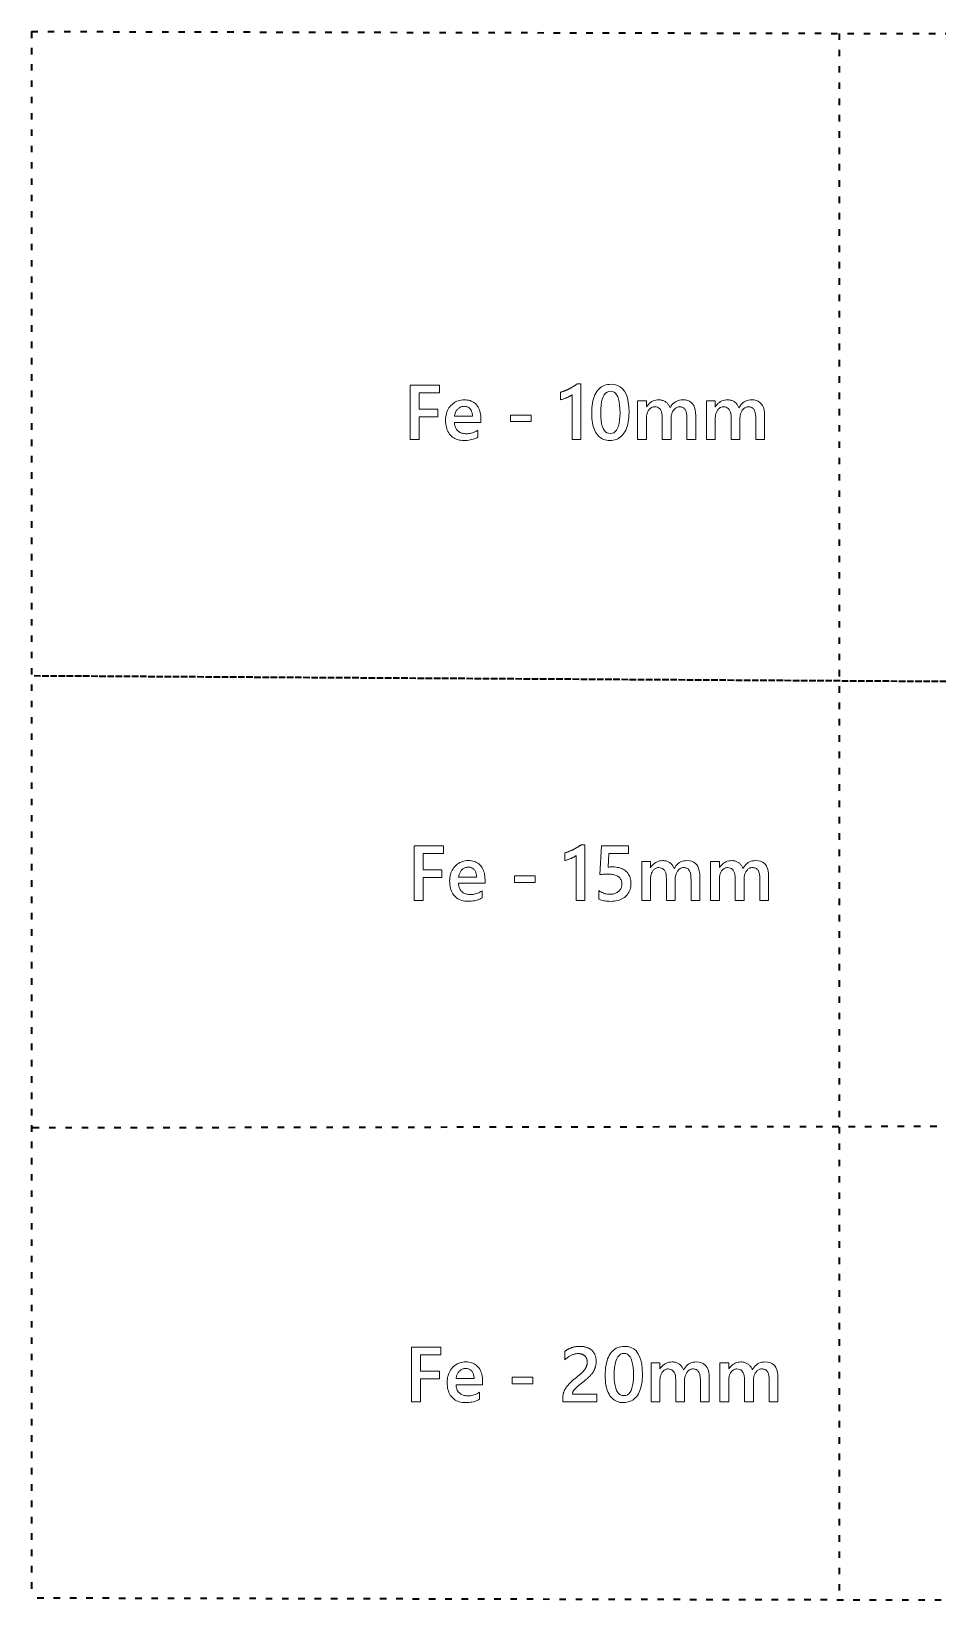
# Model space of a CAD drawing. Extents: x -2689 to 3123, y -678 to 2215.
# Drawn here: x -2689 to -1024, y -678 to 2215 of the extents above; entities that cross this region are included whole.
import ezdxf

# ---------------------------------------------------------------- set-up
doc = ezdxf.new("R2010")
doc.units = 0
doc.linetypes.add('DASHED', pattern=[15, 12, -3])
doc.linetypes.add('DASHSPACE', pattern=[30, 12, -18])

msp = doc.modelspace()

# ---------------------------------------------------------------- linework, layer by layer
at = {"color": 7, "linetype": 'DASHSPACE', "lineweight": 35}
for p, q in [((-2689.26001, 2215.209961), (3123.318115, 2201.628662)), ((-2689.26001, 2215.209961), (-2689.26001, -664.012695)), ((-1204.432129, 2211.740479), (-1204.432129, -667.482056)), ((-2686.966553, 200.659485), (3118.823975, 209.713623)), ((3123.318115, -677.593933), (-2689.26001, -664.012695))]:
    msp.add_line(p, q, dxfattribs=at)
at = {"color": 7, "linetype": 'DASHED', "lineweight": 35}
msp.add_line((-2684.563232, 1031.378906), (3114.439697, 995.162231), dxfattribs=at)
at = {"color": 5, "lineweight": 13}
for points in [[(-1939.359497, 1551.094238), (-1976.737427, 1551.094238), (-1976.737427, 1521.038452), (-1942.28833, 1521.038452), (-1942.28833, 1507.021729), (-1976.737427, 1507.021729), (-1976.737427, 1465.180664), (-1993.334351, 1465.180664), (-1993.334351, 1565.180664), (-1939.359497, 1565.180664)], [(-1679.247925, 1567.412231), (-1679.247925, 1465.180664), (-1695.426514, 1465.180664), (-1695.426514, 1547.607422), (-1696.311768, 1546.989258), (-1697.210205, 1546.389893), (-1698.12207, 1545.809326), (-1699.047119, 1545.247559), (-1699.985352, 1544.704712), (-1700.93689, 1544.180664), (-1701.901733, 1543.675415), (-1702.879761, 1543.189087), (-1703.871094, 1542.721436), (-1704.875488, 1542.272705), (-1705.901001, 1541.838623), (-1706.955078, 1541.414917), (-1708.03772, 1541.001831), (-1709.148926, 1540.599121), (-1710.288696, 1540.206787), (-1711.457153, 1539.824951), (-1712.654175, 1539.453613), (-1713.879761, 1539.092773), (-1715.133911, 1538.742432), (-1716.416748, 1538.402466), (-1716.416748, 1552.209961), (-1715.610596, 1552.476318), (-1714.810059, 1552.745483), (-1714.015015, 1553.017456), (-1713.225586, 1553.292236), (-1712.441772, 1553.569824), (-1711.663574, 1553.850098), (-1710.890869, 1554.133301), (-1710.123779, 1554.419189), (-1709.362305, 1554.707886), (-1708.606323, 1554.99939), (-1707.854248, 1555.295776), (-1707.104248, 1555.599121), (-1706.356323, 1555.909424), (-1705.610596, 1556.226685), (-1704.866821, 1556.550903), (-1704.125244, 1556.882202), (-1703.38562, 1557.220459), (-1702.648193, 1557.565552), (-1701.912842, 1557.917725), (-1701.179565, 1558.276855), (-1700.446655, 1558.643677), (-1699.712402, 1559.018921), (-1698.976685, 1559.402466), (-1698.239502, 1559.794312), (-1697.501099, 1560.19458), (-1696.76123, 1560.603271), (-1696.019897, 1561.020264), (-1695.277222, 1561.445679), (-1694.533203, 1561.879395), (-1693.78772, 1562.321533), (-1693.039063, 1562.77417), (-1692.285645, 1563.239258), (-1691.527222, 1563.716919), (-1690.763916, 1564.207153), (-1689.99585, 1564.709961), (-1689.2229, 1565.225342), (-1688.444946, 1565.753174), (-1687.662109, 1566.293579), (-1686.874512, 1566.84668), (-1686.082031, 1567.412231)], [(-1626.109863, 1463.50708), (-1629.165283, 1463.634644), (-1632.083374, 1464.017456), (-1634.864014, 1464.655518), (-1637.507324, 1465.548828), (-1640.013306, 1466.697388), (-1642.381836, 1468.101196), (-1644.613037, 1469.760132), (-1646.706787, 1471.674438), (-1648.663208, 1473.843872), (-1650.482178, 1476.268555), (-1652.14502, 1478.934448), (-1653.632813, 1481.827759), (-1654.945557, 1484.948486), (-1656.083374, 1488.296387), (-1657.046021, 1491.871704), (-1657.83374, 1495.674438), (-1658.446289, 1499.704346), (-1658.883911, 1503.96167), (-1659.146484, 1508.446411), (-1659.234009, 1513.158325), (-1659.142578, 1518.329224), (-1658.86853, 1523.242065), (-1658.411865, 1527.896851), (-1657.772339, 1532.293579), (-1656.950195, 1536.432373), (-1655.945313, 1540.31311), (-1654.75769, 1543.935913), (-1653.387451, 1547.300659), (-1651.834473, 1550.407349), (-1650.098633, 1553.255981), (-1648.190796, 1555.8396), (-1646.120972, 1558.151367), (-1643.889526, 1560.191162), (-1641.496216, 1561.958862), (-1638.941162, 1563.454712), (-1636.224243, 1564.678589), (-1633.345581, 1565.630493), (-1630.305176, 1566.310303), (-1627.102905, 1566.718262), (-1623.738892, 1566.854248), (-1617.471802, 1566.341797), (-1611.86438, 1564.804077), (-1606.916748, 1562.241333), (-1602.628662, 1558.653442), (-1599.000366, 1554.040527), (-1596.031738, 1548.402466), (-1593.722778, 1541.739258), (-1592.073608, 1534.050903), (-1591.083984, 1525.337524), (-1590.75415, 1515.599121), (-1590.84729, 1510.6427), (-1591.126587, 1505.92688), (-1591.592041, 1501.451538), (-1592.243774, 1497.216919), (-1593.081543, 1493.2229), (-1594.105713, 1489.46936), (-1595.315918, 1485.956421), (-1596.712402, 1482.684204), (-1598.294922, 1479.652466), (-1600.063843, 1476.861328), (-1602, 1474.323975), (-1604.084717, 1472.053711), (-1606.317993, 1470.050659), (-1608.699829, 1468.314575), (-1611.230225, 1466.845581), (-1613.909058, 1465.643677), (-1616.73645, 1464.708862), (-1619.712402, 1464.041138), (-1622.836914, 1463.640625)], [(-1862.929932, 1496.491699), (-1911.60498, 1496.491699), (-1911.493774, 1494.556519), (-1911.271606, 1492.712036), (-1910.938599, 1490.958252), (-1910.494751, 1489.295044), (-1909.940063, 1487.722534), (-1909.274414, 1486.240601), (-1908.497925, 1484.849365), (-1907.610596, 1483.548828), (-1906.612305, 1482.338989), (-1905.503174, 1481.219727), (-1904.295044, 1480.199463), (-1902.999634, 1479.286621), (-1901.617188, 1478.481201), (-1900.147461, 1477.783203), (-1898.590698, 1477.192505), (-1896.946655, 1476.709229), (-1895.215454, 1476.333374), (-1893.397217, 1476.064941), (-1891.491699, 1475.903809), (-1889.499023, 1475.850098), (-1887.230469, 1475.918457), (-1884.999634, 1476.123535), (-1882.806519, 1476.46521), (-1880.651001, 1476.943604), (-1878.533203, 1477.558594), (-1876.452881, 1478.310425), (-1874.4104, 1479.198853), (-1872.405518, 1480.223877), (-1870.438354, 1481.385742), (-1868.508789, 1482.684204), (-1868.508789, 1469.643677), (-1870.524048, 1468.477783), (-1872.664917, 1467.434448), (-1874.931274, 1466.514038), (-1877.323242, 1465.716187), (-1879.840698, 1465.041138), (-1882.483643, 1464.488892), (-1885.252075, 1464.059326), (-1888.146118, 1463.752441), (-1891.165649, 1463.568359), (-1894.310669, 1463.50708), (-1897.394775, 1463.604248), (-1900.342773, 1463.896118), (-1903.154785, 1464.382568), (-1905.830933, 1465.063477), (-1908.370972, 1465.939087), (-1910.775146, 1467.009155), (-1913.043213, 1468.273804), (-1915.175415, 1469.73291), (-1917.171509, 1471.386719), (-1919.031738, 1473.235107), (-1920.734375, 1475.259766), (-1922.25769, 1477.442871), (-1923.601807, 1479.78418), (-1924.766724, 1482.283813), (-1925.752441, 1484.941772), (-1926.55896, 1487.758057), (-1927.186157, 1490.732666), (-1927.634277, 1493.865479), (-1927.903076, 1497.156616), (-1927.992676, 1500.606079), (-1927.894043, 1503.877686), (-1927.598022, 1507.025879), (-1927.104614, 1510.050659), (-1926.41394, 1512.951904), (-1925.525879, 1515.729858), (-1924.44043, 1518.384277), (-1923.157593, 1520.915283), (-1921.67749, 1523.322876), (-1920, 1525.607056), (-1918.125244, 1527.767822), (-1916.103882, 1529.761963), (-1913.987061, 1531.546021), (-1911.77478, 1533.120361), (-1909.466919, 1534.484741), (-1907.063477, 1535.63916), (-1904.564575, 1536.58374), (-1901.969971, 1537.318359), (-1899.280029, 1537.84314), (-1896.494385, 1538.157959), (-1893.613281, 1538.262939), (-1890.750732, 1538.168823), (-1888.02063, 1537.886353), (-1885.422974, 1537.415649), (-1882.957764, 1536.756714), (-1880.625244, 1535.909424), (-1878.425049, 1534.873779), (-1876.357422, 1533.650024), (-1874.422241, 1532.237793), (-1872.619629, 1530.637451), (-1870.949463, 1528.848755), (-1869.425781, 1526.8927), (-1868.0625, 1524.790161), (-1866.859497, 1522.541138), (-1865.816895, 1520.145752), (-1864.934814, 1517.604004), (-1864.213013, 1514.915649), (-1863.651733, 1512.080933), (-1863.250732, 1509.099731), (-1863.010132, 1505.972168), (-1862.929932, 1502.69812)], [(-1624.505981, 1553.953369), (-1627.964111, 1553.552368), (-1631.058228, 1552.349365), (-1633.78833, 1550.344482), (-1636.154541, 1547.53772), (-1638.156616, 1543.928955), (-1639.794678, 1539.518188), (-1641.068726, 1534.305542), (-1641.97876, 1528.290894), (-1642.52478, 1521.474243), (-1642.706787, 1513.855713), (-1642.52832, 1506.727417), (-1641.992676, 1500.349365), (-1641.100098, 1494.721802), (-1639.850464, 1489.844482), (-1638.243774, 1485.717651), (-1636.280029, 1482.341064), (-1633.959229, 1479.714844), (-1631.281372, 1477.838989), (-1628.246582, 1476.713379), (-1624.854614, 1476.338257), (-1621.515747, 1476.719727), (-1618.52832, 1477.864014), (-1615.892334, 1479.771362), (-1613.607788, 1482.441528), (-1611.674683, 1485.874512), (-1610.09314, 1490.070435), (-1608.863037, 1495.029297), (-1607.984375, 1500.751099), (-1607.457153, 1507.235718), (-1607.281372, 1514.483276), (-1607.453613, 1521.982666), (-1607.970337, 1528.692505), (-1608.831543, 1534.613037), (-1610.037354, 1539.744141), (-1611.587524, 1544.085815), (-1613.482178, 1547.638184), (-1615.721436, 1550.401001), (-1618.305176, 1552.374512), (-1621.233276, 1553.558594)], [(-1468.090332, 1465.180664), (-1484.268799, 1465.180664), (-1484.268799, 1504.092773), (-1484.300537, 1506.276245), (-1484.395752, 1508.335449), (-1484.554443, 1510.27063), (-1484.776489, 1512.081665), (-1485.062012, 1513.768555), (-1485.411133, 1515.331299), (-1485.823608, 1516.769897), (-1486.299561, 1518.084473), (-1486.838867, 1519.27478), (-1487.441772, 1520.341064), (-1488.119995, 1521.295044), (-1488.885254, 1522.14856), (-1489.737793, 1522.901733), (-1490.67749, 1523.554443), (-1491.704346, 1524.106689), (-1492.818359, 1524.558594), (-1494.019531, 1524.910034), (-1495.307861, 1525.161133), (-1496.68335, 1525.311768), (-1498.146118, 1525.361938), (-1499.396118, 1525.298462), (-1500.607788, 1525.108154), (-1501.781006, 1524.790894), (-1502.916016, 1524.34668), (-1504.012573, 1523.775513), (-1505.070801, 1523.077393), (-1506.090698, 1522.252441), (-1507.072266, 1521.300659), (-1508.015381, 1520.221802), (-1508.920166, 1519.016113), (-1509.761475, 1517.721802), (-1510.514282, 1516.377319), (-1511.178467, 1514.982666), (-1511.75415, 1513.53772), (-1512.241333, 1512.042603), (-1512.639893, 1510.497314), (-1512.949829, 1508.901733), (-1513.171265, 1507.255981), (-1513.304077, 1505.560059), (-1513.348389, 1503.813843), (-1513.348389, 1465.180664), (-1529.59668, 1465.180664), (-1529.59668, 1505.417725), (-1529.737549, 1509.207153), (-1530.160034, 1512.597656), (-1530.86438, 1515.589355), (-1531.850464, 1518.182007), (-1533.118164, 1520.375977), (-1534.667725, 1522.170898), (-1536.499023, 1523.567017), (-1538.611938, 1524.564209), (-1541.006592, 1525.162476), (-1543.683105, 1525.361938), (-1544.970703, 1525.302002), (-1546.21167, 1525.12207), (-1547.405884, 1524.822266), (-1548.553345, 1524.402466), (-1549.654175, 1523.862671), (-1550.708252, 1523.203003), (-1551.715576, 1522.42334), (-1552.676147, 1521.523804), (-1553.589966, 1520.504272), (-1554.457153, 1519.364746), (-1555.258789, 1518.129761), (-1555.975952, 1516.823608), (-1556.608765, 1515.446411), (-1557.157227, 1513.997925), (-1557.621338, 1512.478394), (-1558.001099, 1510.887817), (-1558.296387, 1509.225952), (-1558.507324, 1507.493042), (-1558.633911, 1505.689087), (-1558.676147, 1503.813843), (-1558.676147, 1465.180664), (-1574.854614, 1465.180664), (-1574.854614, 1536.589355), (-1558.676147, 1536.589355), (-1558.676147, 1525.292236), (-1558.397217, 1525.292236), (-1556.778564, 1527.756714), (-1555.019165, 1529.96167), (-1553.118896, 1531.907349), (-1551.077759, 1533.593506), (-1548.895752, 1535.020264), (-1546.572876, 1536.187622), (-1544.109131, 1537.095581), (-1541.504517, 1537.744141), (-1538.759033, 1538.133301), (-1535.872803, 1538.262939), (-1534.412842, 1538.222168), (-1532.98999, 1538.099731), (-1531.604004, 1537.895752), (-1530.254883, 1537.610229), (-1528.942871, 1537.243042), (-1527.667725, 1536.794312), (-1526.429565, 1536.264038), (-1525.228394, 1535.6521), (-1524.064209, 1534.958496), (-1522.93689, 1534.183472), (-1521.863281, 1533.342041), (-1520.860229, 1532.449829), (-1519.92749, 1531.506714), (-1519.065186, 1530.512573), (-1518.273438, 1529.467651), (-1517.552002, 1528.371704), (-1516.901001, 1527.224976), (-1516.320435, 1526.027222), (-1515.810303, 1524.778687), (-1515.370605, 1523.479126), (-1513.702637, 1526.288086), (-1511.878296, 1528.80127), (-1509.897827, 1531.018921), (-1507.76123, 1532.940796), (-1505.468262, 1534.567017), (-1503.019165, 1535.897583), (-1500.41394, 1536.932373), (-1497.652344, 1537.671631), (-1494.734619, 1538.115112), (-1491.660767, 1538.262939), (-1487.182373, 1537.972168), (-1483.175415, 1537.099731), (-1479.639893, 1535.645752), (-1476.575684, 1533.610229), (-1473.98291, 1530.993042), (-1471.861572, 1527.794312), (-1470.21167, 1524.014038), (-1469.033203, 1519.6521), (-1468.32605, 1514.708496), (-1468.090332, 1509.183472)], [(-1341.591064, 1465.180664), (-1357.769531, 1465.180664), (-1357.769531, 1504.092773), (-1357.80127, 1506.276245), (-1357.896484, 1508.335449), (-1358.055176, 1510.27063), (-1358.277222, 1512.081665), (-1358.562744, 1513.768555), (-1358.911865, 1515.331299), (-1359.324219, 1516.769897), (-1359.800293, 1518.084473), (-1360.3396, 1519.27478), (-1360.942505, 1520.341064), (-1361.620605, 1521.295044), (-1362.385986, 1522.14856), (-1363.238525, 1522.901733), (-1364.178223, 1523.554443), (-1365.205078, 1524.106689), (-1366.319092, 1524.558594), (-1367.520264, 1524.910034), (-1368.808594, 1525.161133), (-1370.184082, 1525.311768), (-1371.646851, 1525.361938), (-1372.896729, 1525.298462), (-1374.108398, 1525.108154), (-1375.281738, 1524.790894), (-1376.416748, 1524.34668), (-1377.513306, 1523.775513), (-1378.571533, 1523.077393), (-1379.591309, 1522.252441), (-1380.572876, 1521.300659), (-1381.516113, 1520.221802), (-1382.420898, 1519.016113), (-1383.262207, 1517.721802), (-1384.015137, 1516.377319), (-1384.679199, 1514.982666), (-1385.254883, 1513.53772), (-1385.741943, 1512.042603), (-1386.140503, 1510.497314), (-1386.450439, 1508.901733), (-1386.671875, 1507.255981), (-1386.80481, 1505.560059), (-1386.849121, 1503.813843), (-1386.849121, 1465.180664), (-1403.09729, 1465.180664), (-1403.09729, 1505.417725), (-1403.238159, 1509.207153), (-1403.660767, 1512.597656), (-1404.36499, 1515.589355), (-1405.351074, 1518.182007), (-1406.618896, 1520.375977), (-1408.168457, 1522.170898), (-1409.999756, 1523.567017), (-1412.112671, 1524.564209), (-1414.507324, 1525.162476), (-1417.183838, 1525.361938), (-1418.471436, 1525.302002), (-1419.712402, 1525.12207), (-1420.906494, 1524.822266), (-1422.054077, 1524.402466), (-1423.154785, 1523.862671), (-1424.208984, 1523.203003), (-1425.216187, 1522.42334), (-1426.176758, 1521.523804), (-1427.090698, 1520.504272), (-1427.957764, 1519.364746), (-1428.759521, 1518.129761), (-1429.476685, 1516.823608), (-1430.109619, 1515.446411), (-1430.657959, 1513.997925), (-1431.12207, 1512.478394), (-1431.501709, 1510.887817), (-1431.797119, 1509.225952), (-1432.008057, 1507.493042), (-1432.134521, 1505.689087), (-1432.176758, 1503.813843), (-1432.176758, 1465.180664), (-1448.355347, 1465.180664), (-1448.355347, 1536.589355), (-1432.176758, 1536.589355), (-1432.176758, 1525.292236), (-1431.897949, 1525.292236), (-1430.279297, 1527.756714), (-1428.519897, 1529.96167), (-1426.619629, 1531.907349), (-1424.578491, 1533.593506), (-1422.396484, 1535.020264), (-1420.073608, 1536.187622), (-1417.609863, 1537.095581), (-1415.005249, 1537.744141), (-1412.259766, 1538.133301), (-1409.373535, 1538.262939), (-1407.913574, 1538.222168), (-1406.490601, 1538.099731), (-1405.104614, 1537.895752), (-1403.755615, 1537.610229), (-1402.443604, 1537.243042), (-1401.168457, 1536.794312), (-1399.930298, 1536.264038), (-1398.729126, 1535.6521), (-1397.564941, 1534.958496), (-1396.437622, 1534.183472), (-1395.364014, 1533.342041), (-1394.36084, 1532.449829), (-1393.428223, 1531.506714), (-1392.565918, 1530.512573), (-1391.77417, 1529.467651), (-1391.052734, 1528.371704), (-1390.401733, 1527.224976), (-1389.821167, 1526.027222), (-1389.311035, 1524.778687), (-1388.871338, 1523.479126), (-1387.203369, 1526.288086), (-1385.379028, 1528.80127), (-1383.39856, 1531.018921), (-1381.261963, 1532.940796), (-1378.968994, 1534.567017), (-1376.519897, 1535.897583), (-1373.914551, 1536.932373), (-1371.153076, 1537.671631), (-1368.235352, 1538.115112), (-1365.161377, 1538.262939), (-1360.683105, 1537.972168), (-1356.676147, 1537.099731), (-1353.140625, 1535.645752), (-1350.076416, 1533.610229), (-1347.483643, 1530.993042), (-1345.362305, 1527.794312), (-1343.712402, 1524.014038), (-1342.533813, 1519.6521), (-1341.82666, 1514.708496), (-1341.591064, 1509.183472)], [(-1878.550537, 1507.928223), (-1878.604248, 1509.632935), (-1878.737427, 1511.260132), (-1878.950195, 1512.810059), (-1879.24231, 1514.282471), (-1879.614014, 1515.67749), (-1880.065186, 1516.995117), (-1880.595947, 1518.235352), (-1881.206055, 1519.398193), (-1881.895752, 1520.483643), (-1882.664917, 1521.491699), (-1883.504517, 1522.412476), (-1884.405518, 1523.23645), (-1885.36792, 1523.963379), (-1886.391602, 1524.593506), (-1887.476685, 1525.126587), (-1888.623047, 1525.562866), (-1889.830933, 1525.9021), (-1891.100098, 1526.144409), (-1892.430664, 1526.289795), (-1893.82251, 1526.338257), (-1895.195923, 1526.287354), (-1896.526855, 1526.134644), (-1897.815186, 1525.880127), (-1899.061035, 1525.523804), (-1900.264282, 1525.065552), (-1901.425049, 1524.505615), (-1902.543213, 1523.843872), (-1903.618896, 1523.0802), (-1904.651978, 1522.214844), (-1905.642578, 1521.247559), (-1906.574585, 1520.19812), (-1907.432007, 1519.085815), (-1908.214844, 1517.910767), (-1908.922974, 1516.672974), (-1909.556519, 1515.372437), (-1910.115479, 1514.009155), (-1910.599731, 1512.583008), (-1911.009399, 1511.094238), (-1911.344482, 1509.542603), (-1911.60498, 1507.928223)], [(-1770.670532, 1498.235107), (-1808.74585, 1498.235107), (-1808.74585, 1510.15979), (-1770.670532, 1510.15979)], [(-1931.844727, 704.266724), (-1969.222656, 704.266724), (-1969.222656, 674.210938), (-1934.77356, 674.210938), (-1934.77356, 660.194214), (-1969.222656, 660.194214), (-1969.222656, 618.35321), (-1985.81958, 618.35321), (-1985.81958, 718.35321), (-1931.844727, 718.35321)], [(-1671.733154, 720.584717), (-1671.733154, 618.35321), (-1687.911621, 618.35321), (-1687.911621, 700.779968), (-1688.796997, 700.161804), (-1689.695557, 699.562439), (-1690.6073, 698.981873), (-1691.532349, 698.420166), (-1692.470581, 697.877258), (-1693.422119, 697.35321), (-1694.386963, 696.847961), (-1695.36499, 696.361572), (-1696.356201, 695.893982), (-1697.36084, 695.445251), (-1698.38623, 695.011169), (-1699.440186, 694.587524), (-1700.522949, 694.174316), (-1701.634155, 693.771606), (-1702.773926, 693.379333), (-1703.942383, 692.997559), (-1705.139404, 692.626221), (-1706.36499, 692.26532), (-1707.619141, 691.914917), (-1708.901855, 691.574951), (-1708.901855, 705.382507), (-1708.095703, 705.648865), (-1707.295166, 705.918091), (-1706.500244, 706.190002), (-1705.710815, 706.464783), (-1704.927002, 706.74231), (-1704.148804, 707.022644), (-1703.376099, 707.305786), (-1702.609009, 707.591675), (-1701.847534, 707.880432), (-1701.091553, 708.171875), (-1700.339478, 708.468262), (-1699.589478, 708.771606), (-1698.841553, 709.081909), (-1698.095825, 709.399231), (-1697.352051, 709.723511), (-1696.610474, 710.054749), (-1695.87085, 710.392944), (-1695.133423, 710.738159), (-1694.398071, 711.090332), (-1693.664795, 711.449463), (-1692.931885, 711.816223), (-1692.197632, 712.191406), (-1691.461914, 712.574951), (-1690.724854, 712.966858), (-1689.986328, 713.367188), (-1689.24646, 713.775818), (-1688.505127, 714.19281), (-1687.762451, 714.618164), (-1687.018311, 715.051941), (-1686.272949, 715.49408), (-1685.524292, 715.946655), (-1684.770752, 716.411804), (-1684.012451, 716.889465), (-1683.249268, 717.3797), (-1682.481079, 717.882507), (-1681.708008, 718.397827), (-1680.930176, 718.92572), (-1680.147461, 719.466187), (-1679.359741, 720.019165), (-1678.567139, 720.584717)], [(-1646.349609, 620.65448), (-1646.349609, 636.205383), (-1644.380249, 634.946655), (-1642.405396, 633.820435), (-1640.424927, 632.826721), (-1638.438843, 631.965454), (-1636.447266, 631.236755), (-1634.449951, 630.640503), (-1632.447266, 630.176758), (-1630.438843, 629.84552), (-1628.424927, 629.64679), (-1626.405396, 629.580566), (-1624.408936, 629.632507), (-1622.491943, 629.78833), (-1620.654419, 630.048096), (-1618.896362, 630.411804), (-1617.217773, 630.879333), (-1615.618774, 631.450867), (-1614.099243, 632.126221), (-1612.65918, 632.905518), (-1611.298706, 633.788696), (-1610.0177, 634.775818), (-1608.838379, 635.849365), (-1607.783325, 636.992004), (-1606.852417, 638.203613), (-1606.045532, 639.484314), (-1605.362793, 640.834045), (-1604.804321, 642.252808), (-1604.369873, 643.740601), (-1604.05957, 645.297424), (-1603.873291, 646.923279), (-1603.811279, 648.618225), (-1603.87439, 650.282104), (-1604.063721, 651.870667), (-1604.379272, 653.383911), (-1604.821045, 654.821838), (-1605.389038, 656.184448), (-1606.083252, 657.471741), (-1606.903687, 658.683777), (-1607.850342, 659.820435), (-1608.923218, 660.881775), (-1610.122314, 661.867859), (-1611.439209, 662.76886), (-1612.865601, 663.574951), (-1614.401611, 664.286255), (-1616.046997, 664.90271), (-1617.80188, 665.424316), (-1619.66626, 665.851135), (-1621.640137, 666.183044), (-1623.723389, 666.420166), (-1625.91626, 666.562439), (-1628.218506, 666.609863), (-1629.110474, 666.60144), (-1630.168335, 666.576355), (-1631.39209, 666.534546), (-1632.781982, 666.475952), (-1634.337769, 666.400635), (-1636.05957, 666.308594), (-1637.947266, 666.199768), (-1640.000977, 666.07428), (-1642.220581, 665.932007), (-1644.606201, 665.77301), (-1641.049805, 718.35321), (-1591.816895, 718.35321), (-1591.816895, 704.545654), (-1627.590942, 704.545654), (-1629.264526, 679.510803), (-1628.311279, 679.563782), (-1627.376099, 679.611206), (-1626.459106, 679.653076), (-1625.560181, 679.689331), (-1624.679443, 679.720032), (-1623.816895, 679.745117), (-1622.972412, 679.764648), (-1622.145996, 679.778564), (-1621.337769, 679.786987), (-1620.547607, 679.789734), (-1617.439941, 679.70813), (-1614.476563, 679.463379), (-1611.657471, 679.05542), (-1608.982788, 678.484314), (-1606.452515, 677.75), (-1604.066528, 676.852539), (-1601.824829, 675.79187), (-1599.727539, 674.567993), (-1597.774658, 673.180969), (-1595.966064, 671.630737), (-1594.316406, 669.938965), (-1592.840576, 668.127258), (-1591.538208, 666.195618), (-1590.409546, 664.143982), (-1589.45459, 661.972473), (-1588.673218, 659.680969), (-1588.06543, 657.269531), (-1587.631348, 654.738159), (-1587.37085, 652.086792), (-1587.284058, 649.315552), (-1587.383423, 646.403748), (-1587.681641, 643.609863), (-1588.178467, 640.933777), (-1588.874023, 638.375549), (-1589.768311, 635.93512), (-1590.86145, 633.61261), (-1592.15332, 631.407959), (-1593.643921, 629.321106), (-1595.333252, 627.352173), (-1597.221313, 625.501038), (-1599.282959, 623.798462), (-1601.493286, 622.275085), (-1603.852051, 620.930969), (-1606.359375, 619.766052), (-1609.015259, 618.780334), (-1611.81958, 617.973877), (-1614.772583, 617.346558), (-1617.874023, 616.89856), (-1621.124023, 616.6297), (-1624.522583, 616.5401), (-1627.376831, 616.581238), (-1630.081787, 616.704651), (-1632.637695, 616.9104), (-1635.044189, 617.198425), (-1637.301514, 617.568665), (-1639.409546, 618.021301), (-1641.368408, 618.556152), (-1643.178101, 619.173279), (-1644.838501, 619.872742)], [(-1855.415161, 649.664246), (-1904.09021, 649.664246), (-1903.979004, 647.729065), (-1903.756836, 645.884583), (-1903.423828, 644.130737), (-1902.97998, 642.46759), (-1902.425293, 640.89502), (-1901.759644, 639.413208), (-1900.983154, 638.021973), (-1900.095825, 636.721436), (-1899.097534, 635.511536), (-1897.988403, 634.392273), (-1896.780273, 633.372009), (-1895.484863, 632.459229), (-1894.102417, 631.653748), (-1892.63269, 630.95575), (-1891.075928, 630.365051), (-1889.431885, 629.881775), (-1887.700684, 629.50592), (-1885.882446, 629.237427), (-1883.976929, 629.076355), (-1881.984253, 629.022644), (-1879.715698, 629.091003), (-1877.484863, 629.296021), (-1875.291748, 629.637756), (-1873.13623, 630.116089), (-1871.018311, 630.731201), (-1868.938232, 631.48291), (-1866.89563, 632.371338), (-1864.890747, 633.396423), (-1862.923584, 634.558228), (-1860.993896, 635.856689), (-1860.993896, 622.816223), (-1863.009277, 621.650269), (-1865.150146, 620.607056), (-1867.416504, 619.686523), (-1869.808472, 618.888794), (-1872.325928, 618.213745), (-1874.968872, 617.661438), (-1877.737305, 617.231873), (-1880.631348, 616.925049), (-1883.650879, 616.740967), (-1886.795898, 616.679565), (-1889.879883, 616.776855), (-1892.828003, 617.068665), (-1895.640015, 617.555115), (-1898.316162, 618.236084), (-1900.856201, 619.111572), (-1903.260376, 620.181641), (-1905.528442, 621.446289), (-1907.660645, 622.905518), (-1909.656738, 624.559265), (-1911.516968, 626.407593), (-1913.219604, 628.432373), (-1914.74292, 630.615417), (-1916.087036, 632.956787), (-1917.251953, 635.456421), (-1918.237671, 638.11438), (-1919.044189, 640.930603), (-1919.671387, 643.905151), (-1920.119507, 647.038025), (-1920.388306, 650.329163), (-1920.477905, 653.778564), (-1920.379272, 657.050232), (-1920.083252, 660.198425), (-1919.589844, 663.223145), (-1918.89917, 666.124512), (-1918.010986, 668.902344), (-1916.925659, 671.556824), (-1915.642822, 674.087891), (-1914.16272, 676.495483), (-1912.485229, 678.779663), (-1910.610474, 680.940369), (-1908.589111, 682.934448), (-1906.472412, 684.718628), (-1904.26001, 686.292908), (-1901.952148, 687.657227), (-1899.548706, 688.811707), (-1897.049805, 689.756287), (-1894.455322, 690.490967), (-1891.765259, 691.015686), (-1888.979614, 691.330566), (-1886.098511, 691.435486), (-1883.235962, 691.34137), (-1880.505859, 691.058899), (-1877.908203, 690.588196), (-1875.443115, 689.929199), (-1873.110474, 689.081909), (-1870.910278, 688.046387), (-1868.842651, 686.82251), (-1866.907471, 685.4104), (-1865.104858, 683.809998), (-1863.434692, 682.02124), (-1861.911011, 680.065186), (-1860.547607, 677.962708), (-1859.344727, 675.713745), (-1858.302246, 673.318359), (-1857.420044, 670.776489), (-1856.698242, 668.088196), (-1856.136963, 665.253479), (-1855.735962, 662.272339), (-1855.495361, 659.144714), (-1855.415161, 655.870667)], [(-1871.035767, 661.100769), (-1871.089478, 662.80542), (-1871.222656, 664.432739), (-1871.435425, 665.982544), (-1871.727539, 667.455017), (-1872.099243, 668.850098), (-1872.550415, 670.167725), (-1873.081177, 671.407959), (-1873.691284, 672.570801), (-1874.380981, 673.656189), (-1875.150146, 674.664246), (-1875.989746, 675.585083), (-1876.890747, 676.408997), (-1877.853149, 677.135986), (-1878.876831, 677.766052), (-1879.961914, 678.299194), (-1881.108276, 678.735352), (-1882.316162, 679.074646), (-1883.585327, 679.316956), (-1884.915894, 679.462341), (-1886.307739, 679.510803), (-1887.681152, 679.4599), (-1889.012085, 679.30719), (-1890.300415, 679.052673), (-1891.546265, 678.696289), (-1892.749512, 678.238159), (-1893.910278, 677.678162), (-1895.028442, 677.016357), (-1896.104126, 676.252808), (-1897.137207, 675.38739), (-1898.127808, 674.420166), (-1899.059814, 673.370667), (-1899.917236, 672.258362), (-1900.700073, 671.083313), (-1901.408203, 669.84552), (-1902.041748, 668.544983), (-1902.600708, 667.181641), (-1903.084961, 665.755554), (-1903.494629, 664.266724), (-1903.829712, 662.715149), (-1904.09021, 661.100769)], [(-1460.575562, 618.35321), (-1476.75415, 618.35321), (-1476.75415, 657.26532), (-1476.785889, 659.44873), (-1476.880981, 661.507996), (-1477.039551, 663.443176), (-1477.261719, 665.254211), (-1477.547363, 666.941101), (-1477.896362, 668.503845), (-1478.308838, 669.942444), (-1478.78479, 671.256958), (-1479.324219, 672.447327), (-1479.927002, 673.513611), (-1480.605225, 674.46759), (-1481.370605, 675.321106), (-1482.223022, 676.07428), (-1483.16272, 676.72699), (-1484.189575, 677.279297), (-1485.303589, 677.731201), (-1486.504761, 678.082642), (-1487.793091, 678.333679), (-1489.168701, 678.484314), (-1490.631348, 678.534546), (-1491.881348, 678.471069), (-1493.093018, 678.280701), (-1494.266357, 677.963379), (-1495.401245, 677.519165), (-1496.497803, 676.948059), (-1497.55603, 676.25), (-1498.575928, 675.425049), (-1499.557373, 674.473145), (-1500.50061, 673.394348), (-1501.405396, 672.18866), (-1502.246826, 670.894348), (-1502.999512, 669.549866), (-1503.663818, 668.155151), (-1504.239502, 666.710266), (-1504.726563, 665.215149), (-1505.125, 663.6698), (-1505.435059, 662.07428), (-1505.656494, 660.428528), (-1505.789307, 658.732544), (-1505.833618, 656.986389), (-1505.833618, 618.35321), (-1522.081787, 618.35321), (-1522.081787, 658.590332), (-1522.222656, 662.3797), (-1522.645264, 665.770203), (-1523.349609, 668.761841), (-1524.335693, 671.354614), (-1525.603516, 673.548462), (-1527.152954, 675.343445), (-1528.984131, 676.739563), (-1531.097168, 677.736755), (-1533.491943, 678.335083), (-1536.168335, 678.534546), (-1537.455933, 678.474548), (-1538.696899, 678.294617), (-1539.891113, 677.994751), (-1541.038574, 677.574951), (-1542.139404, 677.035217), (-1543.193359, 676.375549), (-1544.200684, 675.595886), (-1545.161377, 674.696289), (-1546.075195, 673.676758), (-1546.942383, 672.537292), (-1547.744019, 671.302307), (-1548.461182, 669.996155), (-1549.093994, 668.618896), (-1549.642578, 667.170532), (-1550.106567, 665.651001), (-1550.486328, 664.060303), (-1550.781616, 662.39856), (-1550.992554, 660.665649), (-1551.119141, 658.861572), (-1551.161377, 656.986389), (-1551.161377, 618.35321), (-1567.339844, 618.35321), (-1567.339844, 689.761841), (-1551.161377, 689.761841), (-1551.161377, 678.464783), (-1550.882324, 678.464783), (-1549.263916, 680.929199), (-1547.504395, 683.134216), (-1545.604126, 685.079834), (-1543.562988, 686.766052), (-1541.380981, 688.19281), (-1539.058105, 689.360168), (-1536.59436, 690.268127), (-1533.989746, 690.916687), (-1531.244385, 691.305786), (-1528.358032, 691.435486), (-1526.898071, 691.394714), (-1525.475098, 691.272339), (-1524.089111, 691.068359), (-1522.740112, 690.782776), (-1521.428101, 690.415649), (-1520.152954, 689.966858), (-1518.914795, 689.436523), (-1517.713623, 688.824585), (-1516.549438, 688.131104), (-1515.422119, 687.356018), (-1514.348633, 686.514648), (-1513.345459, 685.622375), (-1512.41272, 684.679199), (-1511.550415, 683.685181), (-1510.758545, 682.640137), (-1510.037231, 681.544312), (-1509.38623, 680.397461), (-1508.805664, 679.199768), (-1508.295654, 677.951172), (-1507.855957, 676.651672), (-1506.187866, 679.460571), (-1504.363525, 681.973877), (-1502.383057, 684.191406), (-1500.246338, 686.113342), (-1497.953491, 687.739563), (-1495.504395, 689.070068), (-1492.89917, 690.10498), (-1490.137695, 690.844116), (-1487.219971, 691.287659), (-1484.145996, 691.435486), (-1479.667603, 691.144714), (-1475.660645, 690.272339), (-1472.125, 688.818359), (-1469.060913, 686.782776), (-1466.468262, 684.165649), (-1464.346924, 680.966858), (-1462.696899, 677.186523), (-1461.518311, 672.824646), (-1460.811279, 667.881104), (-1460.575562, 662.356018)], [(-1334.076172, 618.35321), (-1350.254761, 618.35321), (-1350.254761, 657.26532), (-1350.286499, 659.44873), (-1350.381714, 661.507996), (-1350.540283, 663.443176), (-1350.762451, 665.254211), (-1351.048096, 666.941101), (-1351.396973, 668.503845), (-1351.80957, 669.942444), (-1352.2854, 671.256958), (-1352.824951, 672.447327), (-1353.427734, 673.513611), (-1354.105957, 674.46759), (-1354.871338, 675.321106), (-1355.723755, 676.07428), (-1356.663452, 676.72699), (-1357.690308, 677.279297), (-1358.804199, 677.731201), (-1360.005493, 678.082642), (-1361.293823, 678.333679), (-1362.669434, 678.484314), (-1364.13208, 678.534546), (-1365.38208, 678.471069), (-1366.59375, 678.280701), (-1367.766968, 677.963379), (-1368.901978, 677.519165), (-1369.998535, 676.948059), (-1371.056641, 676.25), (-1372.07666, 675.425049), (-1373.058105, 674.473145), (-1374.001343, 673.394348), (-1374.906128, 672.18866), (-1375.747437, 670.894348), (-1376.500244, 669.549866), (-1377.164551, 668.155151), (-1377.740112, 666.710266), (-1378.227295, 665.215149), (-1378.625732, 663.6698), (-1378.935791, 662.07428), (-1379.157227, 660.428528), (-1379.290039, 658.732544), (-1379.334229, 656.986389), (-1379.334229, 618.35321), (-1395.58252, 618.35321), (-1395.58252, 658.590332), (-1395.723389, 662.3797), (-1396.145996, 665.770203), (-1396.850342, 668.761841), (-1397.836426, 671.354614), (-1399.104126, 673.548462), (-1400.653564, 675.343445), (-1402.484863, 676.739563), (-1404.5979, 677.736755), (-1406.992676, 678.335083), (-1409.668945, 678.534546), (-1410.956665, 678.474548), (-1412.19751, 678.294617), (-1413.391846, 677.994751), (-1414.539307, 677.574951), (-1415.640137, 677.035217), (-1416.694092, 676.375549), (-1417.701416, 675.595886), (-1418.662109, 674.696289), (-1419.575928, 673.676758), (-1420.443115, 672.537292), (-1421.244629, 671.302307), (-1421.961914, 669.996155), (-1422.594727, 668.618896), (-1423.143188, 667.170532), (-1423.6073, 665.651001), (-1423.987061, 664.060303), (-1424.282227, 662.39856), (-1424.493286, 660.665649), (-1424.619873, 658.861572), (-1424.662109, 656.986389), (-1424.662109, 618.35321), (-1440.840576, 618.35321), (-1440.840576, 689.761841), (-1424.662109, 689.761841), (-1424.662109, 678.464783), (-1424.383057, 678.464783), (-1422.764526, 680.929199), (-1421.005127, 683.134216), (-1419.104736, 685.079834), (-1417.063721, 686.766052), (-1414.881714, 688.19281), (-1412.558838, 689.360168), (-1410.095093, 690.268127), (-1407.490479, 690.916687), (-1404.744995, 691.305786), (-1401.858643, 691.435486), (-1400.398804, 691.394714), (-1398.97583, 691.272339), (-1397.589844, 691.068359), (-1396.240845, 690.782776), (-1394.928711, 690.415649), (-1393.653687, 689.966858), (-1392.415527, 689.436523), (-1391.214355, 688.824585), (-1390.050049, 688.131104), (-1388.922852, 687.356018), (-1387.849365, 686.514648), (-1386.846191, 685.622375), (-1385.91333, 684.679199), (-1385.05127, 683.685181), (-1384.259277, 682.640137), (-1383.537842, 681.544312), (-1382.886963, 680.397461), (-1382.306396, 679.199768), (-1381.796265, 677.951172), (-1381.356567, 676.651672), (-1379.688477, 679.460571), (-1377.864258, 681.973877), (-1375.883789, 684.191406), (-1373.74707, 686.113342), (-1371.454224, 687.739563), (-1369.005127, 689.070068), (-1366.39978, 690.10498), (-1363.638306, 690.844116), (-1360.720703, 691.287659), (-1357.646729, 691.435486), (-1353.168335, 691.144714), (-1349.161377, 690.272339), (-1345.625732, 688.818359), (-1342.561523, 686.782776), (-1339.968872, 684.165649), (-1337.847534, 680.966858), (-1336.19751, 677.186523), (-1335.019043, 672.824646), (-1334.312012, 667.881104), (-1334.076172, 662.356018)], [(-1763.155762, 651.407593), (-1801.231079, 651.407593), (-1801.231079, 663.332275), (-1763.155762, 663.332275)], [(-1649.623779, -303.02478), (-1712.385254, -303.02478), (-1712.385254, -295.28418), (-1712.37207, -294.341736), (-1712.332275, -293.411102), (-1712.265991, -292.49234), (-1712.17334, -291.585449), (-1712.054077, -290.690399), (-1711.908325, -289.80722), (-1711.736084, -288.935883), (-1711.537354, -288.076385), (-1711.312012, -287.22876), (-1711.060303, -286.392975), (-1710.786255, -285.568024), (-1710.494019, -284.752808), (-1710.183716, -283.947388), (-1709.855347, -283.151703), (-1709.508667, -282.365784), (-1709.144043, -281.58963), (-1708.761108, -280.823242), (-1708.360107, -280.06662), (-1707.94104, -279.319763), (-1707.503784, -278.582672), (-1707.049805, -277.854614), (-1706.580566, -277.134949), (-1706.095947, -276.423676), (-1705.595947, -275.720734), (-1705.080566, -275.026184), (-1704.549805, -274.339996), (-1704.003906, -273.66217), (-1703.442383, -272.992706), (-1702.865723, -272.331604), (-1702.273682, -271.678894), (-1701.6698, -271.03244), (-1701.057495, -270.390198), (-1700.43689, -269.752106), (-1699.807861, -269.118225), (-1699.170532, -268.488525), (-1698.52478, -267.863007), (-1697.870605, -267.241669), (-1697.20813, -266.624512), (-1696.537354, -266.011536), (-1695.858154, -265.40274), (-1695.17334, -264.798157), (-1694.485718, -264.197723), (-1693.795288, -263.601501), (-1693.102173, -263.00943), (-1692.40625, -262.42157), (-1691.70752, -261.837891), (-1691.005859, -261.258392), (-1690.301514, -260.683075), (-1689.594482, -260.111938), (-1688.884521, -259.545013), (-1688.174683, -258.979797), (-1687.467529, -258.41391), (-1686.763184, -257.84729), (-1686.061768, -257.280029), (-1685.363037, -256.712036), (-1684.666992, -256.143341), (-1683.973877, -255.573944), (-1683.283447, -255.00386), (-1682.595825, -254.433075), (-1681.911133, -253.861603), (-1681.275146, -253.31871), (-1680.650269, -252.777924), (-1680.036621, -252.239212), (-1679.434082, -251.702606), (-1678.842773, -251.168091), (-1678.262573, -250.635651), (-1677.693481, -250.105331), (-1677.13562, -249.577087), (-1676.588867, -249.050934), (-1676.053345, -248.526871), (-1675.531006, -248.002121), (-1675.024048, -247.473877), (-1674.532471, -246.942139), (-1674.056152, -246.406921), (-1673.595215, -245.868225), (-1673.149536, -245.326035), (-1672.719238, -244.780365), (-1672.304443, -244.231201), (-1671.904785, -243.678543), (-1671.520508, -243.122406), (-1671.152344, -242.561401), (-1670.800903, -241.994095), (-1670.466187, -241.420532), (-1670.148193, -240.840683), (-1669.846924, -240.254562), (-1669.562378, -239.662155), (-1669.294678, -239.063477), (-1669.043579, -238.458527), (-1668.809326, -237.847305), (-1668.591675, -237.229797), (-1668.392944, -236.603943), (-1668.215088, -235.96759), (-1668.058228, -235.320801), (-1667.922241, -234.663559), (-1667.807129, -233.99585), (-1667.713013, -233.317673), (-1667.639893, -232.629028), (-1667.587524, -231.929932), (-1667.556152, -231.220383), (-1667.545654, -230.500366), (-1667.557861, -229.715515), (-1667.594482, -228.950867), (-1667.655518, -228.206451), (-1667.740967, -227.482239), (-1667.85083, -226.778259), (-1667.984985, -226.094513), (-1668.143677, -225.431), (-1668.32666, -224.787689), (-1668.53418, -224.164612), (-1668.765991, -223.561737), (-1669.019897, -222.97876), (-1669.293213, -222.415298), (-1669.58606, -221.871368), (-1669.89856, -221.346954), (-1670.230469, -220.842072), (-1670.581909, -220.35672), (-1670.952881, -219.8909), (-1671.343506, -219.44458), (-1671.753418, -219.017807), (-1672.183105, -218.610565), (-1672.630371, -218.222839), (-1673.09375, -217.85463), (-1673.573242, -217.505951), (-1674.068726, -217.176819), (-1674.5802, -216.867188), (-1675.107666, -216.577087), (-1675.651367, -216.306519), (-1676.210938, -216.055466), (-1676.786621, -215.823944), (-1677.378296, -215.611954), (-1677.983643, -215.41983), (-1678.600098, -215.247925), (-1679.227661, -215.096252), (-1679.866455, -214.964813), (-1680.516357, -214.853577), (-1681.17749, -214.762573), (-1681.849731, -214.691803), (-1682.533081, -214.641235), (-1683.227661, -214.610901), (-1683.93335, -214.6008), (-1685.162842, -214.629395), (-1686.396484, -214.715149), (-1687.634277, -214.858124), (-1688.876221, -215.058258), (-1690.122314, -215.315582), (-1691.372803, -215.630081), (-1692.627197, -216.00177), (-1693.885986, -216.430634), (-1695.148926, -216.916687), (-1696.416016, -217.45993), (-1697.680176, -218.060349), (-1698.934814, -218.717957), (-1700.179565, -219.432739), (-1701.414551, -220.204697), (-1702.639771, -221.033844), (-1703.855347, -221.920166), (-1705.061035, -222.863693), (-1706.256958, -223.86438), (-1707.443115, -224.922272), (-1708.619629, -226.037323), (-1708.619629, -210.48642), (-1708.005249, -210.032104), (-1707.389404, -209.58963), (-1706.772217, -209.159027), (-1706.153809, -208.740265), (-1705.533813, -208.333359), (-1704.912476, -207.938309), (-1704.289795, -207.555115), (-1703.665649, -207.183777), (-1703.040039, -206.824295), (-1702.413208, -206.476654), (-1701.783447, -206.140533), (-1701.149536, -205.815582), (-1700.511475, -205.50177), (-1699.869263, -205.199112), (-1699.222778, -204.907623), (-1698.572144, -204.627289), (-1697.917358, -204.358124), (-1697.258301, -204.100098), (-1696.595215, -203.853241), (-1695.927856, -203.617523), (-1695.254883, -203.393341), (-1694.574951, -203.180984), (-1693.888062, -202.980499), (-1693.194214, -202.79187), (-1692.493408, -202.615082), (-1691.785522, -202.450165), (-1691.070801, -202.297089), (-1690.348999, -202.155884), (-1689.620239, -202.02652), (-1688.884521, -201.909027), (-1688.140503, -201.803024), (-1687.386719, -201.708191), (-1686.623047, -201.624512), (-1685.849731, -201.551971), (-1685.06665, -201.490616), (-1684.273682, -201.440399), (-1683.471069, -201.401352), (-1682.658691, -201.373444), (-1681.836426, -201.35672), (-1681.004517, -201.351135), (-1679.664185, -201.368927), (-1678.348999, -201.422272), (-1677.058838, -201.511185), (-1675.793945, -201.635651), (-1674.554077, -201.7957), (-1673.339233, -201.991302), (-1672.149536, -202.222488), (-1670.984985, -202.489212), (-1669.845459, -202.791519), (-1668.731201, -203.129395), (-1667.645386, -203.50177), (-1666.591675, -203.907623), (-1665.570068, -204.346954), (-1664.580566, -204.819763), (-1663.623047, -205.326035), (-1662.697754, -205.865784), (-1661.804443, -206.438995), (-1660.943115, -207.045715), (-1660.114014, -207.685867), (-1659.316895, -208.359512), (-1658.553711, -209.066971), (-1657.82605, -209.808609), (-1657.133911, -210.584412), (-1656.477295, -211.394379), (-1655.856323, -212.238525), (-1655.270874, -213.116821), (-1654.721069, -214.029327), (-1654.206787, -214.975967), (-1653.728027, -215.956787), (-1653.284912, -216.971786), (-1652.880737, -218.019196), (-1652.519165, -219.097321), (-1652.200195, -220.206085), (-1651.923584, -221.345566), (-1651.689697, -222.515717), (-1651.498291, -223.716553), (-1651.349365, -224.948074), (-1651.243042, -226.210266), (-1651.179199, -227.503174), (-1651.157959, -228.826736), (-1651.172852, -230.027924), (-1651.217896, -231.204697), (-1651.292847, -232.357071), (-1651.397827, -233.485031), (-1651.532715, -234.588593), (-1651.697754, -235.66774), (-1651.892578, -236.722473), (-1652.117432, -237.752808), (-1652.372314, -238.758743), (-1652.657227, -239.740265), (-1652.969727, -240.702957), (-1653.307129, -241.652405), (-1653.6698, -242.588593), (-1654.057495, -243.511536), (-1654.470337, -244.421234), (-1654.908203, -245.317673), (-1655.371338, -246.200867), (-1655.859497, -247.070801), (-1656.372681, -247.92749), (-1656.911133, -248.77095), (-1657.473511, -249.603577), (-1658.05896, -250.427856), (-1658.667358, -251.243744), (-1659.298828, -252.051285), (-1659.953247, -252.850449), (-1660.630737, -253.641235), (-1661.331177, -254.42366), (-1662.054688, -255.197723), (-1662.80127, -255.963409), (-1663.570801, -256.720734), (-1664.36084, -257.475952), (-1665.169067, -258.235382), (-1665.995483, -258.998962), (-1666.839966, -259.766754), (-1667.702637, -260.538727), (-1668.583252, -261.31488), (-1669.482178, -262.095215), (-1670.39917, -262.87973), (-1671.334351, -263.668427), (-1672.287598, -264.461334), (-1673.096191, -265.115082), (-1673.904053, -265.765381), (-1674.711304, -266.41217), (-1675.517822, -267.055481), (-1676.323608, -267.695282), (-1677.128662, -268.331604), (-1677.933105, -268.964478), (-1678.736816, -269.593811), (-1679.539795, -270.219696), (-1680.342041, -270.842072), (-1681.135986, -271.461334), (-1681.913818, -272.077789), (-1682.675781, -272.691437), (-1683.421509, -273.302338), (-1684.151367, -273.9104), (-1684.86499, -274.515717), (-1685.562744, -275.118225), (-1686.244385, -275.717957), (-1686.910034, -276.31488), (-1687.55957, -276.909027), (-1688.188965, -277.50177), (-1688.793945, -278.094513), (-1689.374512, -278.687256), (-1689.930664, -279.279999), (-1690.462402, -279.872772), (-1690.969727, -280.465515), (-1691.452637, -281.058258), (-1691.911133, -281.651001), (-1692.345215, -282.243744), (-1692.754883, -282.836487), (-1693.132446, -283.429596), (-1693.470337, -284.023376), (-1693.768555, -284.617889), (-1694.026855, -285.213074), (-1694.245483, -285.80896), (-1694.424316, -286.405518), (-1694.563477, -287.002808), (-1694.662842, -287.6008), (-1694.722412, -288.199463), (-1694.74231, -288.798828), (-1694.74231, -289.147522), (-1649.623779, -289.147522)], [(-1601.367188, -304.698425), (-1604.422607, -304.570801), (-1607.340698, -304.187958), (-1610.121338, -303.549896), (-1612.764648, -302.656586), (-1615.270508, -301.508057), (-1617.63916, -300.104279), (-1619.870239, -298.445282), (-1621.964111, -296.531067), (-1623.920532, -294.361603), (-1625.739502, -291.93692), (-1627.402344, -289.270935), (-1628.890137, -286.377625), (-1630.202881, -283.256989), (-1631.340576, -279.909027), (-1632.303345, -276.33371), (-1633.091064, -272.531067), (-1633.703613, -268.501068), (-1634.141235, -264.243744), (-1634.403809, -259.759094), (-1634.491211, -255.047089), (-1634.399902, -249.876251), (-1634.125854, -244.963409), (-1633.669067, -240.308609), (-1633.029663, -235.911804), (-1632.20752, -231.773041), (-1631.202637, -227.892273), (-1630.015015, -224.269562), (-1628.644775, -220.904846), (-1627.091675, -217.798141), (-1625.355957, -214.949463), (-1623.447998, -212.365784), (-1621.378296, -210.054077), (-1619.146729, -208.014328), (-1616.753418, -206.246536), (-1614.198364, -204.750732), (-1611.481445, -203.526871), (-1608.602783, -202.574997), (-1605.562378, -201.895081), (-1602.360229, -201.487122), (-1598.996094, -201.351135), (-1592.729004, -201.863693), (-1587.121704, -203.401352), (-1582.17395, -205.964111), (-1577.885986, -209.551971), (-1574.25769, -214.164948), (-1571.289063, -219.803024), (-1568.980103, -226.466217), (-1567.330811, -234.15448), (-1566.341309, -242.867874), (-1566.011475, -252.606369), (-1566.104614, -257.562775), (-1566.383911, -262.278625), (-1566.849365, -266.753845), (-1567.500977, -270.988525), (-1568.338867, -274.982605), (-1569.363037, -278.736084), (-1570.573242, -282.248993), (-1571.969727, -285.521301), (-1573.552246, -288.553009), (-1575.321167, -291.344177), (-1577.257324, -293.88147), (-1579.342041, -296.151703), (-1581.575317, -298.154846), (-1583.957031, -299.8909), (-1586.487427, -301.359863), (-1589.16626, -302.561737), (-1591.993652, -303.496552), (-1594.969604, -304.164246), (-1598.094116, -304.56488)], [(-1936.443848, -217.111252), (-1973.821777, -217.111252), (-1973.821777, -247.167038), (-1939.372681, -247.167038), (-1939.372681, -261.183777), (-1973.821777, -261.183777), (-1973.821777, -303.02478), (-1990.418701, -303.02478), (-1990.418701, -203.02478), (-1936.443848, -203.02478)], [(-1860.014282, -271.713776), (-1908.689331, -271.713776), (-1908.578125, -273.648895), (-1908.355957, -275.493408), (-1908.022949, -277.247223), (-1907.579102, -278.9104), (-1907.024414, -280.482941), (-1906.358765, -281.964813), (-1905.582275, -283.356018), (-1904.694946, -284.656586), (-1903.696655, -285.866486), (-1902.587524, -286.985718), (-1901.379395, -288.005951), (-1900.083984, -288.918793), (-1898.701538, -289.724213), (-1897.231812, -290.422272), (-1895.675049, -291.012939), (-1894.031006, -291.496185), (-1892.299805, -291.87207), (-1890.481567, -292.140533), (-1888.57605, -292.301636), (-1886.583374, -292.355316), (-1884.314819, -292.286987), (-1882.083984, -292.08197), (-1879.890869, -291.740265), (-1877.735352, -291.261871), (-1875.617432, -290.64682), (-1873.537354, -289.895081), (-1871.494751, -289.006653), (-1869.489868, -287.981537), (-1867.522705, -286.819763), (-1865.593018, -285.521301), (-1865.593018, -298.561737), (-1867.608398, -299.727722), (-1869.749268, -300.770935), (-1872.015625, -301.691437), (-1874.407593, -302.489227), (-1876.925049, -303.164246), (-1879.567993, -303.716553), (-1882.336426, -304.146118), (-1885.230469, -304.452942), (-1888.25, -304.637054), (-1891.39502, -304.698425), (-1894.479004, -304.601135), (-1897.427124, -304.309296), (-1900.239136, -303.822906), (-1902.915283, -303.141937), (-1905.455322, -302.266418), (-1907.859497, -301.19632), (-1910.127563, -299.931671), (-1912.259766, -298.472473), (-1914.255859, -296.818726), (-1916.116089, -294.970398), (-1917.818726, -292.945618), (-1919.342041, -290.762573), (-1920.686157, -288.421234), (-1921.851074, -285.92157), (-1922.836792, -283.263611), (-1923.643311, -280.447388), (-1924.270508, -277.472839), (-1924.718628, -274.339996), (-1924.987427, -271.048828), (-1925.077026, -267.599396), (-1924.978394, -264.327789), (-1924.682373, -261.179596), (-1924.188965, -258.154846), (-1923.498291, -255.25351), (-1922.610107, -252.475616), (-1921.52478, -249.821152), (-1920.241943, -247.290131), (-1918.761841, -244.882523), (-1917.084351, -242.598358), (-1915.209595, -240.437622), (-1913.188232, -238.443542), (-1911.071533, -236.659363), (-1908.859131, -235.085114), (-1906.55127, -233.720734), (-1904.147827, -232.566284), (-1901.648926, -231.621704), (-1899.054443, -230.887054), (-1896.36438, -230.362305), (-1893.578735, -230.047455), (-1890.697632, -229.942505), (-1887.835083, -230.036636), (-1885.10498, -230.319061), (-1882.507324, -230.78978), (-1880.042236, -231.448761), (-1877.709595, -232.296051), (-1875.509399, -233.331604), (-1873.441772, -234.555466), (-1871.506592, -235.96759), (-1869.703979, -237.568024), (-1868.033813, -239.35672), (-1866.510132, -241.31279), (-1865.146729, -243.415298), (-1863.943848, -245.664246), (-1862.901367, -248.059647), (-1862.019165, -250.601486), (-1861.297363, -253.289764), (-1860.736084, -256.124512), (-1860.335083, -259.105682), (-1860.094482, -262.233276), (-1860.014282, -265.507355)], [(-1599.763184, -214.252121), (-1603.221436, -214.653091), (-1606.315552, -215.856018), (-1609.045654, -217.860901), (-1611.411743, -220.66774), (-1613.413818, -224.27652), (-1615.052002, -228.687256), (-1616.325928, -233.899963), (-1617.236084, -239.914597), (-1617.782104, -246.731201), (-1617.964111, -254.349747), (-1617.785522, -261.478058), (-1617.25, -267.856018), (-1616.357422, -273.483643), (-1615.107666, -278.360901), (-1613.500977, -282.487823), (-1611.537354, -285.86438), (-1609.216553, -288.490601), (-1606.538696, -290.366486), (-1603.503906, -291.492004), (-1600.111938, -291.867188), (-1596.772949, -291.485718), (-1593.785645, -290.34137), (-1591.149536, -288.434113), (-1588.86499, -285.763977), (-1586.932007, -282.330933), (-1585.350342, -278.134949), (-1584.120361, -273.176117), (-1583.241699, -267.454346), (-1582.714355, -260.969696), (-1582.538696, -253.722137), (-1582.710938, -246.222824), (-1583.227661, -239.512924), (-1584.088867, -233.592422), (-1585.294678, -228.461334), (-1586.844849, -224.119629), (-1588.739502, -220.567322), (-1590.97876, -217.804413), (-1593.562378, -215.830917), (-1596.490601, -214.64682)], [(-1443.347656, -303.02478), (-1459.526123, -303.02478), (-1459.526123, -264.11264), (-1459.557861, -261.92926), (-1459.653076, -259.869965), (-1459.811768, -257.934814), (-1460.033813, -256.12381), (-1460.319336, -254.43692), (-1460.668457, -252.874146), (-1461.080811, -251.435516), (-1461.556885, -250.121017), (-1462.096191, -248.930634), (-1462.699097, -247.864395), (-1463.377197, -246.910416), (-1464.142578, -246.056854), (-1464.995117, -245.303726), (-1465.934814, -244.651001), (-1466.96167, -244.098694), (-1468.075684, -243.64682), (-1469.276855, -243.295349), (-1470.565186, -243.044312), (-1471.940674, -242.893677), (-1473.403442, -242.843475), (-1474.65332, -242.906921), (-1475.86499, -243.097305), (-1477.03833, -243.414597), (-1478.17334, -243.85881), (-1479.269897, -244.429947), (-1480.328125, -245.127991), (-1481.3479, -245.952957), (-1482.329468, -246.904831), (-1483.272705, -247.983643), (-1484.17749, -249.189362), (-1485.018799, -250.483643), (-1485.771606, -251.828125), (-1486.435791, -253.222839), (-1487.011475, -254.66774), (-1487.498535, -256.162842), (-1487.897217, -257.708191), (-1488.207031, -259.303711), (-1488.428467, -260.949463), (-1488.561401, -262.645416), (-1488.605713, -264.391602), (-1488.605713, -303.02478), (-1504.853882, -303.02478), (-1504.853882, -262.787689), (-1504.994751, -258.998291), (-1505.417358, -255.607773), (-1506.121704, -252.616135), (-1507.107666, -250.023376), (-1508.375488, -247.829529), (-1509.925049, -246.034546), (-1511.756226, -244.638458), (-1513.869263, -243.641235), (-1516.263916, -243.042908), (-1518.94043, -242.843475), (-1520.228027, -242.903442), (-1521.468994, -243.083359), (-1522.663086, -243.383224), (-1523.810669, -243.803024), (-1524.911377, -244.342773), (-1525.965454, -245.002472), (-1526.972778, -245.782104), (-1527.93335, -246.681686), (-1528.84729, -247.701202), (-1529.714355, -248.840683), (-1530.516113, -250.075684), (-1531.233276, -251.381821), (-1531.866089, -252.759094), (-1532.414551, -254.207489), (-1532.878662, -255.72702), (-1533.258301, -257.317657), (-1533.553711, -258.979462), (-1533.764648, -260.712372), (-1533.891235, -262.516418), (-1533.93335, -264.391602), (-1533.93335, -303.02478), (-1550.111938, -303.02478), (-1550.111938, -231.616135), (-1533.93335, -231.616135), (-1533.93335, -242.913208), (-1533.654419, -242.913208), (-1532.035889, -240.448761), (-1530.276489, -238.243744), (-1528.376221, -236.298141), (-1526.335083, -234.611938), (-1524.153076, -233.185181), (-1521.8302, -232.017807), (-1519.366455, -231.109863), (-1516.761841, -230.461319), (-1514.016357, -230.072205), (-1511.130127, -229.942505), (-1509.670166, -229.983276), (-1508.247192, -230.105682), (-1506.861206, -230.309647), (-1505.512207, -230.595215), (-1504.200195, -230.962372), (-1502.925049, -231.411102), (-1501.68689, -231.941452), (-1500.485718, -232.553375), (-1499.321533, -233.246887), (-1498.194214, -234.022003), (-1497.120605, -234.863342), (-1496.117554, -235.755615), (-1495.184814, -236.698761), (-1494.32251, -237.692841), (-1493.53064, -238.737823), (-1492.809326, -239.83371), (-1492.158325, -240.980499), (-1491.577759, -242.178192), (-1491.067627, -243.426804), (-1490.62793, -244.726318), (-1488.959961, -241.917389), (-1487.13562, -239.404144), (-1485.155151, -237.186569), (-1483.018555, -235.264664), (-1480.725586, -233.638458), (-1478.276489, -232.307907), (-1475.671143, -231.273041), (-1472.909668, -230.533844), (-1469.991943, -230.090332), (-1466.917969, -229.942505), (-1462.439697, -230.233292), (-1458.432739, -231.105682), (-1454.897217, -232.559662), (-1451.833008, -234.595215), (-1449.240234, -237.212372), (-1447.118896, -240.411118), (-1445.468994, -244.191452), (-1444.290527, -248.553375), (-1443.583252, -253.496887), (-1443.347656, -259.022003)], [(-1316.848389, -303.02478), (-1333.026855, -303.02478), (-1333.026855, -264.11264), (-1333.058594, -261.92926), (-1333.153809, -259.869965), (-1333.312378, -257.934814), (-1333.534546, -256.12381), (-1333.820068, -254.43692), (-1334.169189, -252.874146), (-1334.581543, -251.435516), (-1335.057617, -250.121017), (-1335.596924, -248.930634), (-1336.199707, -247.864395), (-1336.87793, -246.910416), (-1337.643311, -246.056854), (-1338.49585, -245.303726), (-1339.435547, -244.651001), (-1340.462402, -244.098694), (-1341.576416, -243.64682), (-1342.777588, -243.295349), (-1344.065918, -243.044312), (-1345.441406, -242.893677), (-1346.904053, -242.843475), (-1348.154053, -242.906921), (-1349.365723, -243.097305), (-1350.539063, -243.414597), (-1351.674072, -243.85881), (-1352.770508, -244.429947), (-1353.828857, -245.127991), (-1354.848633, -245.952957), (-1355.8302, -246.904831), (-1356.773438, -247.983643), (-1357.678223, -249.189362), (-1358.519531, -250.483643), (-1359.272339, -251.828125), (-1359.936523, -253.222839), (-1360.512207, -254.66774), (-1360.999268, -256.162842), (-1361.397827, -257.708191), (-1361.707764, -259.303711), (-1361.929199, -260.949463), (-1362.062012, -262.645416), (-1362.106323, -264.391602), (-1362.106323, -303.02478), (-1378.354614, -303.02478), (-1378.354614, -262.787689), (-1378.495361, -258.998291), (-1378.918091, -255.607773), (-1379.622314, -252.616135), (-1380.608398, -250.023376), (-1381.876221, -247.829529), (-1383.425781, -246.034546), (-1385.25708, -244.638458), (-1387.369873, -243.641235), (-1389.764648, -243.042908), (-1392.441162, -242.843475), (-1393.72876, -242.903442), (-1394.969727, -243.083359), (-1396.163818, -243.383224), (-1397.311279, -243.803024), (-1398.412109, -244.342773), (-1399.466187, -245.002472), (-1400.473389, -245.782104), (-1401.434082, -246.681686), (-1402.348022, -247.701202), (-1403.215088, -248.840683), (-1404.016724, -250.075684), (-1404.734009, -251.381821), (-1405.366821, -252.759094), (-1405.915283, -254.207489), (-1406.379395, -255.72702), (-1406.759033, -257.317657), (-1407.054443, -258.979462), (-1407.265381, -260.712372), (-1407.391846, -262.516418), (-1407.434082, -264.391602), (-1407.434082, -303.02478), (-1423.612549, -303.02478), (-1423.612549, -231.616135), (-1407.434082, -231.616135), (-1407.434082, -242.913208), (-1407.155151, -242.913208), (-1405.536621, -240.448761), (-1403.7771, -238.243744), (-1401.876953, -236.298141), (-1399.835693, -234.611938), (-1397.653809, -233.185181), (-1395.330933, -232.017807), (-1392.867188, -231.109863), (-1390.262451, -230.461319), (-1387.51709, -230.072205), (-1384.630737, -229.942505), (-1383.170898, -229.983276), (-1381.747925, -230.105682), (-1380.361938, -230.309647), (-1379.012939, -230.595215), (-1377.700806, -230.962372), (-1376.425781, -231.411102), (-1375.1875, -231.941452), (-1373.98645, -232.553375), (-1372.822266, -233.246887), (-1371.694824, -234.022003), (-1370.621338, -234.863342), (-1369.618164, -235.755615), (-1368.685547, -236.698761), (-1367.823242, -237.692841), (-1367.031372, -238.737823), (-1366.310059, -239.83371), (-1365.658936, -240.980499), (-1365.078369, -242.178192), (-1364.568359, -243.426804), (-1364.128662, -244.726318), (-1362.460693, -241.917389), (-1360.636353, -239.404144), (-1358.655762, -237.186569), (-1356.519165, -235.264664), (-1354.226318, -233.638458), (-1351.7771, -232.307907), (-1349.171875, -231.273041), (-1346.4104, -230.533844), (-1343.492676, -230.090332), (-1340.418701, -229.942505), (-1335.94043, -230.233292), (-1331.93335, -231.105682), (-1328.397827, -232.559662), (-1325.33374, -234.595215), (-1322.740967, -237.212372), (-1320.619629, -240.411118), (-1318.969727, -244.191452), (-1317.791138, -248.553375), (-1317.083984, -253.496887), (-1316.848389, -259.022003)], [(-1875.634888, -260.277222), (-1875.688599, -258.57254), (-1875.821777, -256.945282), (-1876.034546, -255.395416), (-1876.32666, -253.922974), (-1876.698364, -252.527924), (-1877.149536, -251.210266), (-1877.680298, -249.970032), (-1878.290405, -248.807205), (-1878.980103, -247.721786), (-1879.749268, -246.71376), (-1880.588867, -245.792908), (-1881.489868, -244.968994), (-1882.452271, -244.242004), (-1883.475952, -243.611938), (-1884.561035, -243.078827), (-1885.707397, -242.642639), (-1886.915283, -242.303375), (-1888.184448, -242.06105), (-1889.515015, -241.915649), (-1890.90686, -241.867188), (-1892.280273, -241.918091), (-1893.611206, -242.070801), (-1894.899536, -242.325348), (-1896.145386, -242.681686), (-1897.348633, -243.139847), (-1898.509399, -243.699814), (-1899.627563, -244.361603), (-1900.703247, -245.125198), (-1901.736328, -245.990616), (-1902.726929, -246.95784), (-1903.658936, -248.007355), (-1904.516357, -249.119629), (-1905.299194, -250.294662), (-1906.007324, -251.532455), (-1906.640869, -252.833008), (-1907.199829, -254.19632), (-1907.684082, -255.622406), (-1908.09375, -257.111267), (-1908.428833, -258.662872), (-1908.689331, -260.277222)], [(-1767.754883, -269.970398), (-1805.8302, -269.970398), (-1805.8302, -258.045715), (-1767.754883, -258.045715)]]:
    msp.add_lwpolyline(points, close=True, dxfattribs=at)

doc.saveas('drawing.dxf')
